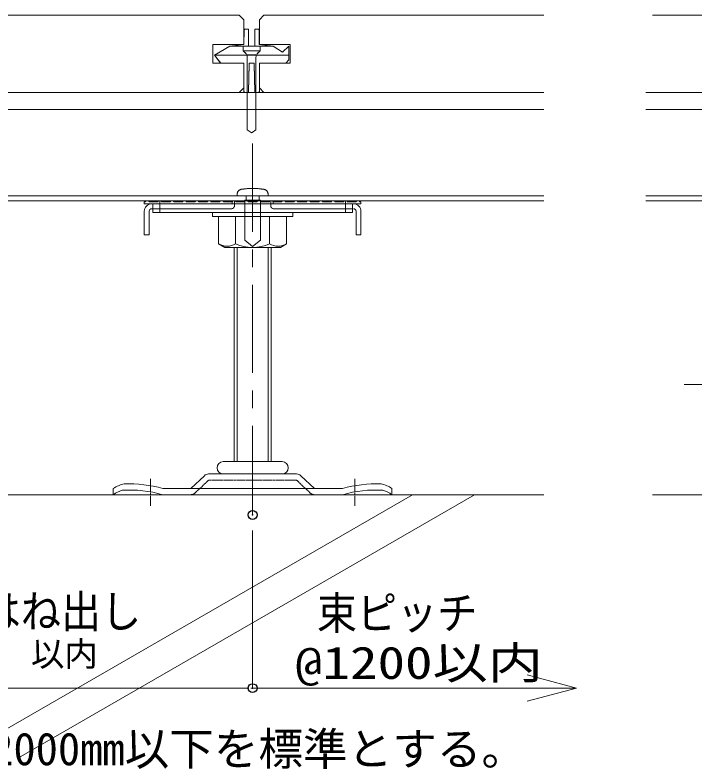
# Model space of a CAD drawing. Units: millimetres, scale not verified. Extents: x -12715 to 12220, y -3398 to 4210.
# Drawn here: x -3637.1 to -3417.6, y 2442.7 to 2686.3 of the extents above; entities that cross this region are included whole.
import ezdxf
from ezdxf.enums import TextEntityAlignment as Align

# ---------------------------------------------------------------- set-up
doc = ezdxf.new("R2010")
doc.units = ezdxf.units.MM
doc.header["$LTSCALE"] = 5.7
doc.header["$PDMODE"] = 32
doc.header["$PDSIZE"] = 2.85
for name, pattern in [('CHAIN1', [8, 5, -1, 1, -1]), ('DASHED1', [1.8, 1.2, -0.6]), ('LONG_DASHED1', [7, 6, -1])]:
    doc.linetypes.add(name, pattern=pattern)
for name, color, linetype, lineweight in [('0-1_デッキ', 7, 'Continuous', 9), ('0-2_文字', 4, 'Continuous', 9), ('0-3_寸法', 7, 'Continuous', 9), ('0-4_一般', 4, 'Continuous', 9), ('0-5_根太', 4, 'Continuous', 9), ('0-6_ビス', 2, 'Continuous', 9), ('0-7_0', 7, 'Continuous', 9), ('0-A_WQCS', 4, 'Continuous', 9), ('0-B_束', 4, 'Continuous', 9)]:
    doc.layers.add(name, color=color, linetype=linetype, lineweight=lineweight)
doc.layers.add('0-8_DEFPOINTS', color=7, linetype='Continuous')
doc.styles.add('Osaka', font='')
doc.styles.add('ＭＳ ゴシック', font='')
doc.styles.get('Osaka').set_extended_font_data('Osaka')
doc.styles.get('ＭＳ ゴシック').set_extended_font_data('MS Gothic')

# ---------------------------------------------------------------- blocks, each defined once
blk = doc.blocks.new('シンボル-31')
at = {"layer": '0-1_デッキ'}
for p, q in [((-9379.8, 500), (-10600, 500)), ((-10600, -500), (-9379.8, -500))]:
    blk.add_line(p, q, dxfattribs=at)
blk = doc.blocks.new('グループ-219-1')
at = {"layer": '0-5_根太'}
for p, q in [((-148038.6, -10347.7), (-137614.2, -10347.7)), ((-137614.2, -11747.7), (-137614.2, -10347.7)), ((-148038.6, -10567.7), (-137614.2, -10567.7)), ((-148038.6, -11683.7), (-137614.2, -11683.7)), ((-148038.6, -11747.7), (-137614.2, -11747.7))]:
    blk.add_line(p, q, dxfattribs=at)
blk = doc.blocks.new('_DOT')
at = {"layer": '0-7_0'}
for p, q in [((-20, 0), (-40, 0)), ((-10, 0), (10, 0))]:
    blk.add_line(p, q, dxfattribs=at)
blk = doc.blocks.new('グループ-129-1')
at = {"layer": '0-6_ビス'}
for p, q in [((-84.8, 237.4), (-84.8, 181.4)), ((84.8, 181.4), (84.8, 237.4))]:
    blk.add_line(p, q, dxfattribs=at)
for points in [[(-200, 237.4), (-200, 238.3), (-200, 239.3), (-200, 240.3), (-200, 241.2), (-200, 242.2), (-200, 243.1), (-200, 244.1), (-200, 245.1), (-200, 246), (-200, 247), (-200, 248), (-200, 248.9), (-200, 249.9), (-200, 250.9), (-200, 251.8), (-200, 252.8), (-200, 253.7), (-200, 254.7), (-200, 255.7), (-200, 256.6), (-200, 257.6), (-199.9, 260.8), (-199.6, 264.9), (-199, 269.1), (-198.1, 273.2), (-196.9, 277.4), (-195.5, 281.5), (-193.7, 285.6), (-191.6, 289.5), (-189.2, 293.4), (-186.6, 297.1), (-183.7, 300.5), (-180.5, 303.8), (-177.2, 306.9), (-173.6, 309.6), (-169.9, 312.1), (-166.1, 314.3), (-162.1, 316.3), (-158.1, 317.9)], [(-158.1, 317.9), (-154.1, 319.2), (-150.1, 320.3), (-146.1, 321), (-143.1, 321.5), (-141, 321.7), (-138.9, 322), (-136.9, 322.3), (-134.8, 322.5), (-132.7, 322.8), (-130.6, 323), (-128.6, 323.3), (-126.5, 323.6), (-124.4, 323.8), (-122.3, 324.1), (-120.2, 324.4), (-118.2, 324.6), (-116.1, 324.9), (-114, 325.2), (-111.9, 325.4), (-109.9, 325.7), (-107.8, 326), (-105.7, 326.2), (-103.6, 326.5), (-101.6, 326.8), (-97.6, 327.3), (-88.2, 328.4), (-78.8, 329.4), (-69.4, 330.3), (-60, 331.1), (-50.6, 331.7), (-41.2, 332.3), (-31.8, 332.7), (-22.4, 333), (-12.9, 333.3), (-3.5, 333.4), (5.9, 333.3), (15.3, 333.2), (24.7, 333), (34.1, 332.6)], [(34.1, 332.6), (43.5, 332.2), (52.9, 331.6), (62.4, 330.9), (71.8, 330.1), (81.2, 329.2), (90.6, 328.1), (100, 327), (102.1, 326.7), (104.2, 326.4), (106.2, 326.2), (108.3, 325.9), (110.4, 325.6), (112.5, 325.4), (114.5, 325.1), (116.6, 324.8), (118.7, 324.6), (120.8, 324.3), (122.8, 324), (124.9, 323.8), (127, 323.5), (129.1, 323.2), (131.1, 323), (133.2, 322.7), (135.3, 322.4), (137.4, 322.2), (139.5, 321.9), (141.5, 321.7), (143.6, 321.4), (147.1, 320.9), (151.1, 320), (155.1, 318.9), (159.1, 317.5), (163.1, 315.8), (167, 313.8), (170.8, 311.5), (174.5, 309), (178, 306.1), (181.3, 303), (184.4, 299.7)], [(184.4, 299.7), (187.3, 296.2), (189.8, 292.4), (192.1, 288.6), (194.2, 284.6), (195.9, 280.5), (197.3, 276.3), (198.4, 272.2), (199.2, 268), (199.7, 263.9), (200, 259.8), (200, 257.4), (200, 256.4), (200, 255.4), (200, 254.5), (200, 253.5), (200, 252.5), (200, 251.6), (200, 250.6), (200, 249.6), (200, 248.7), (200, 247.7), (200, 246.8), (200, 245.8), (200, 244.8), (200, 243.9), (200, 242.9), (200, 241.9), (200, 241), (200, 240), (200, 239.1), (200, 238.1), (195.3, 237.4), (176.5, 237.4), (157.6, 237.4), (138.8, 237.4), (120, 237.4), (101.2, 237.4), (82.4, 237.4), (63.5, 237.4)], [(63.5, 237.4), (44.7, 237.4), (25.9, 237.4), (7.1, 237.4), (-11.8, 237.4), (-30.6, 237.4), (-49.4, 237.4), (-68.2, 237.4), (-87.1, 237.4), (-105.9, 237.4), (-124.7, 237.4), (-143.5, 237.4), (-162.4, 237.4), (-181.2, 237.4), (-200, 237.4), (-200, 237.4)]]:
    blk.add_lwpolyline(points, dxfattribs=at)
blk.add_lwpolyline([(-100, 181.4), (-100, -336.4), (0, -418.6), (100, -336.4), (100, 181.4)], close=True, dxfattribs=at)
blk = doc.blocks.new('ナベテクス4x16')
at = {"layer": '0-6_ビス'}
blk.add_blockref('グループ-129-1', (0, 0), dxfattribs=at)
blk = doc.blocks.new('グループ-325-1')
at = {"layer": '0-A_WQCS'}
for p, q in [((-96.4, 658.2), (-99.7, 469.1)), ((-40, 670), (-84.4, 670)), ((-40, 670), (-40, 658.4)), ((-40, 658.4), (-40, 469.3)), ((40, 658.4), (40, 670)), ((84.4, 670), (40, 670)), ((40, 469.3), (40, 658.4)), ((99.7, 469.1), (96.4, 658.2)), ((-280, 450), (280, 450)), ((480, 330), (-480, 330)), ((400, 230), (480, 330)), ((-100, 211.1), (-100, -138)), ((-33.7, 210.7), (-39.8, -138.4)), ((39.8, -138.4), (33.7, 210.7)), ((100, -138), (100, 211.1)), ((-88, -150), (-40, -150)), ((-39.8, -138.4), (-40, -150)), ((40, -150), (39.8, -138.4)), ((40, -150), (88, -150))]:
    blk.add_line(p, q, dxfattribs=at)
blk.add_lwpolyline([(-480, 450), (-400, 370), (-280, 450), (-99.7, 470), (-96.4, 658.2), (-84.4, 670), (-40, 670), (-40, 450), (40, 450), (40, 670), (84.4, 670), (96.4, 658.2), (99.7, 470), (280, 450), (480, 330), (397.8, 230), (100, 230), (100, -138), (88, -150), (40, -150), (33.4, 230), (-33.4, 230), (-40, -150), (-88, -150), (-100, -138), (-100, 230), (-440, 230), (-480, 270)], close=True, dxfattribs=at)
for centre, start, end in [((-84.4, 658), 90, 179), ((84.4, 658), 1, 90), ((-88, -138), 180, 270), ((88, -138), 270, 0)]:
    blk.add_arc(centre, 12, start, end, dxfattribs=at)
blk = doc.blocks.new('グループ-326-1')
at = {"layer": '0-A_WQCS'}
for p, q in [((110, 390), (-110, 390)), ((-110, 390), (-79.9, 359.8)), ((110, 390), (79.8, 359.8)), ((110, 450), (110, 390)), ((56.4, 336.4), (-56.4, 336.4)), ((-56.4, 303.3), (-56.4, -634)), ((56.4, 303.3), (56.4, -634)), ((-56.4, -634), (-7.3, -668.4)), ((-7.3, -668.4), (0, -670))]:
    blk.add_line(p, q, dxfattribs=at)
for points in [[(110, 450), (-110, 450), (-110, 390)], [(0, -670), (7.2, -668.4), (56.4, -634)]]:
    blk.add_lwpolyline(points, dxfattribs=at)
for centre, start, end in [((-136.4, 303.3), 0, 45), ((136.4, 303.3), 135, 180)]:
    blk.add_arc(centre, 80, start, end, dxfattribs=at)
blk = doc.blocks.new('グループ-327-1')
at = {"layer": '0-A_WQCS'}
for name in ['グループ-325-1', 'グループ-326-1']:
    blk.add_blockref(name, (0, 0), dxfattribs=at)
blk = doc.blocks.new('WQCS2016断')
at = {"layer": '0-A_WQCS'}
blk.add_blockref('グループ-327-1', (0, 0), dxfattribs=at)
blk = doc.blocks.new('グループ-498-1')
at = {"layer": '0-B_束'}
for p, q in [((-153499.2, -15119.7), (-153119.2, -15119.7)), ((-152739.2, -15119.7), (-153119.2, -15119.7)), ((-153687.5, -15279.7), (-153119.2, -15279.7)), ((-153499.2, -15279.7), (-153119.2, -15279.7)), ((-152739.2, -15279.7), (-153119.2, -15279.7)), ((-152550.9, -15279.7), (-153119.2, -15279.7)), ((-153919.2, -15467.7), (-153742.3, -15301.5)), ((-152319.2, -15467.7), (-152496.1, -15301.5)), ((-154919.2, -15547.7), (-154919.2, -15467.7)), ((-154279.2, -15467.7), (-153919.2, -15467.7)), ((-151959.2, -15467.7), (-152319.2, -15467.7)), ((-151319.2, -15547.7), (-151319.2, -15467.7)), ((-154919.2, -15547.7), (-154279.2, -15547.7)), ((-154279.2, -15547.7), (-153119.2, -15547.7)), ((-151959.2, -15547.7), (-153119.2, -15547.7)), ((-151319.2, -15547.7), (-151959.2, -15547.7))]:
    blk.add_line(p, q, dxfattribs=at)
at = {"layer": '0-B_束', "linetype": 'CHAIN1'}
for p, q in [((-154439.2, -15691.7), (-154439.2, -15343.7)), ((-151799.2, -15691.7), (-151799.2, -15343.7))]:
    blk.add_line(p, q, dxfattribs=at)
at = {"layer": '0-B_束', "linetype": 'LONG_DASHED1'}
for p, q in [((-153864.4, -15526), (-153687.5, -15359.7)), ((-153687.5, -15359.7), (-153119.2, -15359.7)), ((-152550.9, -15359.7), (-153119.2, -15359.7)), ((-152374, -15526), (-152550.9, -15359.7))]:
    blk.add_line(p, q, dxfattribs=at)
at = {"layer": '0-B_束', "linetype": 'DASHED1'}
blk.add_line((-153919.2, -15467.7), (-152319.2, -15467.7), dxfattribs=at)
at = {"layer": '0-B_束'}
for centre, radius, start, end in [((-153499.2, -15199.7), 80, 90, 180), ((-153499.2, -15199.7), 80, 180, 270), ((-152739.2, -15199.7), 80, 0, 90), ((-152739.2, -15199.7), 80, 270, 0), ((-153687.5, -15359.7), 80, 90, 133.22853), ((-152550.9, -15359.7), 80, 46.77147, 90), ((-154694.8, -15798.9), 400, 102.09637, 124.12695), ((-154720.9, -15798.9), 320, 104.94806, 128.30284), ((-154706.1, -17006.6), 1520, 73.68982, 93.67123), ((-154717.4, -17006.6), 1600, 74.1055, 92.19297), ((-151532.4, -17006.6), 1520, 86.32877, 106.31018), ((-151521, -17006.6), 1600, 87.80703, 105.8945), ((-151543.6, -15798.9), 400, 55.87305, 77.90363), ((-151517.6, -15798.9), 320, 51.69716, 75.05194)]:
    blk.add_arc(centre, radius, start, end, dxfattribs=at)
at = {"layer": '0-B_束', "linetype": 'LONG_DASHED1'}
for centre, start, end in [((-153919.2, -15467.7), 270, 313.22853), ((-152319.2, -15467.7), 226.77147, 270)]:
    blk.add_arc(centre, 80, start, end, dxfattribs=at)
blk = doc.blocks.new('グループ-499-1')
at = {"layer": '0-B_束'}
for p, q in [((-153359.2, -12351.7), (-153359.2, -15119.7)), ((-153319.2, -12351.7), (-153319.2, -15119.7)), ((-152919.2, -12351.7), (-152919.2, -15119.7)), ((-152879.2, -12351.7), (-152879.2, -15119.7))]:
    blk.add_line(p, q, dxfattribs=at)
blk.add_blockref('グループ-498-1', (0, 0), dxfattribs=at)
blk = doc.blocks.new('グループ-500-1')
at = {"layer": '0-B_束'}
for p, q in [((-153639.2, -11951.7), (-153639.2, -11897.7)), ((-152599.2, -11951.7), (-153639.2, -11951.7)), ((-153558, -11951.7), (-153558, -12306.3)), ((-152680.4, -11951.7), (-153558, -11951.7)), ((-153338.6, -11951.7), (-153338.6, -12306.3)), ((-152899.8, -11951.7), (-152899.8, -12306.3)), ((-152680.4, -11951.7), (-152680.4, -12306.3)), ((-152599.2, -11897.7), (-152599.2, -11951.7)), ((-153558, -12306.3), (-153479.2, -12351.7)), ((-152759.2, -12351.7), (-153479.2, -12351.7)), ((-152680.4, -12306.3), (-152759.2, -12351.7))]:
    blk.add_line(p, q, dxfattribs=at)
for centre, radius, start, end in [((-153448.3, -12116.3), 219.4, 240.00001, 299.99999), ((-153119.2, -11799.9), 551.8, 246.57346, 293.42654), ((-152790.1, -12116.3), 219.4, 240.00001, 299.99999)]:
    blk.add_arc(centre, radius, start, end, dxfattribs=at)
blk = doc.blocks.new('グループ-501-1')
at = {"layer": '0-B_束'}
for p, q in [((-154519.2, -11759.7), (-154519.2, -11787.7)), ((-154505.2, -11759.7), (-154519.2, -11759.7)), ((-154519.2, -11787.7), (-151719.2, -11787.7)), ((-154493.2, -11747.7), (-154465.2, -11747.7)), ((-154453.2, -11759.7), (-154345.2, -11759.7)), ((-154409.3, -11787.7), (-154409.3, -11897.7)), ((-154333.2, -11747.7), (-154305.2, -11747.7)), ((-154319.2, -11897.7), (-154319.2, -11747.7)), ((-154293.2, -11759.7), (-154185.2, -11759.7)), ((-154173.2, -11747.7), (-154145.2, -11747.7)), ((-154133.2, -11759.7), (-154025.2, -11759.7)), ((-154013.2, -11747.7), (-153985.2, -11747.7)), ((-153973.2, -11759.7), (-153865.2, -11759.7)), ((-153853.2, -11747.7), (-153825.2, -11747.7)), ((-153813.2, -11759.7), (-153705.2, -11759.7)), ((-153693.2, -11747.7), (-153665.2, -11747.7)), ((-153653.2, -11759.7), (-153545.2, -11759.7)), ((-153533.2, -11747.7), (-153505.2, -11747.7)), ((-153493.2, -11759.7), (-153385.2, -11759.7)), ((-153373.2, -11747.7), (-153345.2, -11747.7)), ((-153333.2, -11759.7), (-153225.2, -11759.7)), ((-153213.2, -11747.7), (-153185.2, -11747.7)), ((-153173.2, -11759.7), (-153119.2, -11759.7)), ((-153065.2, -11759.7), (-153119.2, -11759.7)), ((-153025.2, -11747.7), (-153053.2, -11747.7)), ((-152905.2, -11759.7), (-153013.2, -11759.7)), ((-152865.2, -11747.7), (-152893.2, -11747.7)), ((-152745.2, -11759.7), (-152853.2, -11759.7)), ((-152705.2, -11747.7), (-152733.2, -11747.7)), ((-152585.2, -11759.7), (-152693.2, -11759.7)), ((-152545.2, -11747.7), (-152573.2, -11747.7)), ((-152425.2, -11759.7), (-152533.2, -11759.7)), ((-152385.2, -11747.7), (-152413.2, -11747.7)), ((-152265.2, -11759.7), (-152373.2, -11759.7)), ((-152225.2, -11747.7), (-152253.2, -11747.7)), ((-152105.2, -11759.7), (-152213.2, -11759.7)), ((-152065.2, -11747.7), (-152093.2, -11747.7)), ((-151945.2, -11759.7), (-152053.2, -11759.7)), ((-151905.2, -11747.7), (-151933.2, -11747.7)), ((-151919.2, -11897.7), (-151919.2, -11747.7)), ((-151785.2, -11759.7), (-151893.2, -11759.7)), ((-151829.2, -11787.7), (-151829.2, -11897.7)), ((-151745.2, -11747.7), (-151773.2, -11747.7)), ((-151733.2, -11759.7), (-151719.2, -11759.7)), ((-151731.2, -11759.7), (-151719.2, -11759.7)), ((-151719.2, -11787.7), (-151719.2, -11759.7)), ((-154409.3, -11897.7), (-151829.2, -11897.7))]:
    blk.add_line(p, q, dxfattribs=at)
for centre, start, end in [((-154505.2, -11753.7), 270, 0), ((-154493.2, -11753.7), 90, 180), ((-154465.2, -11753.7), 0, 90), ((-154453.2, -11753.7), 180, 270), ((-154345.2, -11753.7), 270, 0), ((-154333.2, -11753.7), 90, 180), ((-154305.2, -11753.7), 0, 90), ((-154293.2, -11753.7), 180, 270), ((-154185.2, -11753.7), 270, 0), ((-154173.2, -11753.7), 90, 180), ((-154145.2, -11753.7), 0, 90), ((-154133.2, -11753.7), 180, 270), ((-154025.2, -11753.7), 270, 0), ((-154013.2, -11753.7), 90, 180), ((-153985.2, -11753.7), 0, 90), ((-153973.2, -11753.7), 180, 270), ((-153865.2, -11753.7), 270, 0), ((-153853.2, -11753.7), 90, 180), ((-153825.2, -11753.7), 0, 90), ((-153813.2, -11753.7), 180, 270), ((-153705.2, -11753.7), 270, 0), ((-153693.2, -11753.7), 90, 180), ((-153665.2, -11753.7), 0, 90), ((-153653.2, -11753.7), 180, 270), ((-153545.2, -11753.7), 270, 0), ((-153533.2, -11753.7), 90, 180), ((-153505.2, -11753.7), 0, 90), ((-153493.2, -11753.7), 180, 270), ((-153385.2, -11753.7), 270, 0), ((-153373.2, -11753.7), 90, 180), ((-153345.2, -11753.7), 0, 90), ((-153333.2, -11753.7), 180, 270), ((-153225.2, -11753.7), 270, 0), ((-153213.2, -11753.7), 90, 180), ((-153185.2, -11753.7), 0, 90), ((-153173.2, -11753.7), 180, 270), ((-153065.2, -11753.7), 270, 0), ((-153053.2, -11753.7), 90, 180), ((-153025.2, -11753.7), 0, 90), ((-153013.2, -11753.7), 180, 270), ((-152905.2, -11753.7), 270, 0), ((-152893.2, -11753.7), 90, 180), ((-152865.2, -11753.7), 0, 90), ((-152853.2, -11753.7), 180, 270), ((-152745.2, -11753.7), 270, 0), ((-152733.2, -11753.7), 90, 180), ((-152705.2, -11753.7), 0, 90), ((-152693.2, -11753.7), 180, 270), ((-152585.2, -11753.7), 270, 0), ((-152573.2, -11753.7), 90, 180), ((-152545.2, -11753.7), 0, 90), ((-152533.2, -11753.7), 180, 270), ((-152425.2, -11753.7), 270, 0), ((-152413.2, -11753.7), 90, 180), ((-152385.2, -11753.7), 0, 90), ((-152373.2, -11753.7), 180, 270), ((-152265.2, -11753.7), 270, 0), ((-152253.2, -11753.7), 90, 180), ((-152225.2, -11753.7), 0, 90), ((-152213.2, -11753.7), 180, 270), ((-152105.2, -11753.7), 270, 0), ((-152093.2, -11753.7), 90, 180), ((-152065.2, -11753.7), 0, 90), ((-152053.2, -11753.7), 180, 270), ((-151945.2, -11753.7), 270, 0), ((-151933.2, -11753.7), 90, 180), ((-151905.2, -11753.7), 0, 90), ((-151893.2, -11753.7), 180, 270), ((-151785.2, -11753.7), 270, 0), ((-151773.2, -11753.7), 90, 180), ((-151745.2, -11753.7), 0, 90), ((-151733.2, -11753.7), 180, 270)]:
    blk.add_arc(centre, 6, start, end, dxfattribs=at)
blk = doc.blocks.new('グループ-502-1')
at = {"layer": '0-B_束', "color": 2, "linetype": 'DASHED1'}
for p, q in [((-153389.2, -11787.7), (-154423.2, -11787.7)), ((-153383.2, -11747.7), (-153383.2, -11781.7)), ((-153353.2, -11811.7), (-153353.2, -11747.7)), ((-154409.3, -11851.7), (-153393.2, -11851.7))]:
    blk.add_line(p, q, dxfattribs=at)
at = {"layer": '0-B_束'}
for p, q in [((-154519.2, -11883.7), (-154519.2, -12187.7)), ((-154455.2, -12187.7), (-154455.2, -11883.7)), ((-154519.2, -12187.7), (-154455.2, -12187.7))]:
    blk.add_line(p, q, dxfattribs=at)
for radius in [96, 32]:
    blk.add_arc((-154423.2, -11883.7), radius, 90, 180, dxfattribs=at)
at = {"layer": '0-B_束', "color": 2, "linetype": 'DASHED1'}
for centre, radius, end in [((-153389.2, -11781.7), 6, 360), ((-153393.2, -11811.7), 40, 0)]:
    blk.add_arc(centre, radius, 270, end, dxfattribs=at)
blk = doc.blocks.new('グループ-503-1')
at = {"layer": '0-B_束', "color": 2, "linetype": 'DASHED1'}
for p, q in [((-152885.2, -11811.7), (-152885.2, -11747.7)), ((-152855.2, -11747.7), (-152855.2, -11781.7)), ((-152849.2, -11787.7), (-151815.2, -11787.7)), ((-151829.2, -11851.7), (-152845.2, -11851.7))]:
    blk.add_line(p, q, dxfattribs=at)
at = {"layer": '0-B_束'}
for p, q in [((-151783.2, -12187.7), (-151783.2, -11883.7)), ((-151719.2, -11883.7), (-151719.2, -12187.7)), ((-151719.2, -12187.7), (-151783.2, -12187.7))]:
    blk.add_line(p, q, dxfattribs=at)
at = {"layer": '0-B_束', "color": 2, "linetype": 'DASHED1'}
for centre, radius in [((-152849.2, -11781.7), 6), ((-152845.2, -11811.7), 40)]:
    blk.add_arc(centre, radius, 180, 270, dxfattribs=at)
at = {"layer": '0-B_束'}
for radius in [96, 32]:
    blk.add_arc((-151815.2, -11883.7), radius, 360, 90, dxfattribs=at)
blk = doc.blocks.new('グループ-504-1')
at = {"layer": '0-B_束'}
blk.add_line((-154423.2, -11851.7), (-154409.3, -11851.7), dxfattribs=at)
for name in ['グループ-501-1', 'グループ-502-1', 'グループ-503-1', 'グループ-500-1', 'グループ-499-1']:
    blk.add_blockref(name, (0, 0), dxfattribs=at)

msp = doc.modelspace()

# ---------------------------------------------------------------- linework, layer by layer
at = {"layer": '0-1_デッキ'}
msp.add_lwpolyline([(-3698.219, 2676.807), (-3708.219, 2676.807), (-3708.219, 2684.807), (-3706.719, 2686.307), (-3564.719, 2686.307), (-3563.219, 2684.807), (-3563.219, 2676.807), (-3573.219, 2676.807), (-3573.219, 2670.807), (-3563.219, 2670.807), (-3563.219, 2662.807), (-3564.719, 2661.307), (-3706.719, 2661.307), (-3708.219, 2662.807), (-3708.219, 2670.807), (-3698.219, 2670.807)], close=True, dxfattribs=at)
msp.add_lwpolyline([(-3466.333, 2686.307), (-3556.719, 2686.307), (-3558.219, 2684.807), (-3558.219, 2676.807), (-3548.219, 2676.807), (-3548.219, 2670.807), (-3558.219, 2670.807), (-3558.219, 2662.807), (-3556.719, 2661.307), (-3466.333, 2661.307)], dxfattribs=at)
at = {"layer": '0-2_文字'}
msp.add_line((-3234.437, 2566.971), (-3421.062, 2566.971), dxfattribs=at)
at = {"layer": '0-3_寸法'}
for p, q in [((-3560.395, 2519.771), (-3560.395, 2468.82)), ((-3700.715, 2468.82), (-3562.898, 2468.82))]:
    msp.add_line(p, q, dxfattribs=at)
at = {"layer": '0-3_寸法', "color": 4}
msp.add_line((-3560.395, 2468.82), (-3455.837, 2468.82), dxfattribs=at)
msp.add_lwpolyline([(-3471.712, 2473.074), (-3455.837, 2468.82), (-3471.712, 2464.566)], dxfattribs=at)
at = {"layer": '0-4_一般', "linetype": 'CHAIN1'}
msp.add_line((-3560.395, 2644.771), (-3560.395, 2524.771), dxfattribs=at)
at = {"layer": '0-4_一般', "color": 3}
for p, q in [((-3466.333, 2531.306), (-3713.219, 2531.306)), ((-2899.208, 2531.306), (-3431.27, 2531.306))]:
    msp.add_line(p, q, dxfattribs=at)
at = {"layer": '0-4_一般'}
for p, q in [((-3508.77, 2531.306), (-3655.994, 2446.306)), ((-3488.77, 2531.306), (-3635.994, 2446.306))]:
    msp.add_line(p, q, dxfattribs=at)
at = {"layer": '0-5_根太'}
for p, q in [((-3466.333, 2661.307), (-3703.219, 2661.307)), ((-3466.333, 2655.807), (-3703.219, 2655.807)), ((-3703.219, 2627.907), (-3466.333, 2627.907)), ((-3466.333, 2626.307), (-3703.219, 2626.307))]:
    msp.add_line(p, q, dxfattribs=at)
at = {"layer": '0-8_DEFPOINTS'}
for p in [(-3560.395, 2524.771), (-3560.395, 2468.82)]:
    msp.add_point(p, dxfattribs=at)

# ---------------------------------------------------------------- block references
at = {"layer": '0-1_デッキ', "xscale": 0.025, "yscale": 0.025}
msp.add_blockref('シンボル-31', (-3166.27, 2673.806), dxfattribs=at)
at = {"layer": '0-3_寸法', "xscale": 0.06259308, "yscale": 0.06259308}
msp.add_blockref('_DOT', (-3560.395, 2468.82), dxfattribs=at)
at = {"layer": '0-5_根太', "xscale": 0.025, "yscale": 0.025}
msp.add_blockref('グループ-219-1', (267.586, 2920), dxfattribs=at)
at = {"layer": '0-6_ビス', "xscale": 0.025, "yscale": 0.025}
msp.add_blockref('ナベテクス4x16', (-3560.395, 2621.972), dxfattribs=at)
at = {"layer": '0-A_WQCS', "xscale": -0.025, "yscale": 0.025}
msp.add_blockref('WQCS2016断', (-3560.719, 2665.056), dxfattribs=at)
at = {"layer": '0-B_束', "xscale": 0.025, "yscale": 0.025}
msp.add_blockref('グループ-504-1', (267.586, 2920), dxfattribs=at)

# ---------------------------------------------------------------- texts
at = {"layer": '0-2_文字', "style": 'ＭＳ ゴシック'}
msp.add_text('・床板の材長は、2000mm以下を標準とする。', height=10.56, dxfattribs=at).set_placement((-3760.05, 2440.726), align=Align.BOTTOM_LEFT)
at = {"layer": '0-3_寸法', "color": 4, "style": 'ＭＳ ゴシック'}
for s, height, width, p in [('根太はね出し', 10.56, 0.9, (-3674.14, 2485.151)), ('束ピッチ', 10.56, 0.9, (-3539.665, 2484.659)), ('@1200以内', 10.45, 1.25, (-3546.712, 2468.659))]:
    msp.add_text(s, height=height, dxfattribs=dict(at, width=width)).set_placement(p, align=Align.BOTTOM_LEFT)
at = {"layer": '0-3_寸法', "style": 'Osaka'}
msp.add_text('以内', height=7.918, dxfattribs=at).set_placement((-3632.001, 2473.532), align=Align.BOTTOM_LEFT)

doc.saveas('drawing.dxf')
